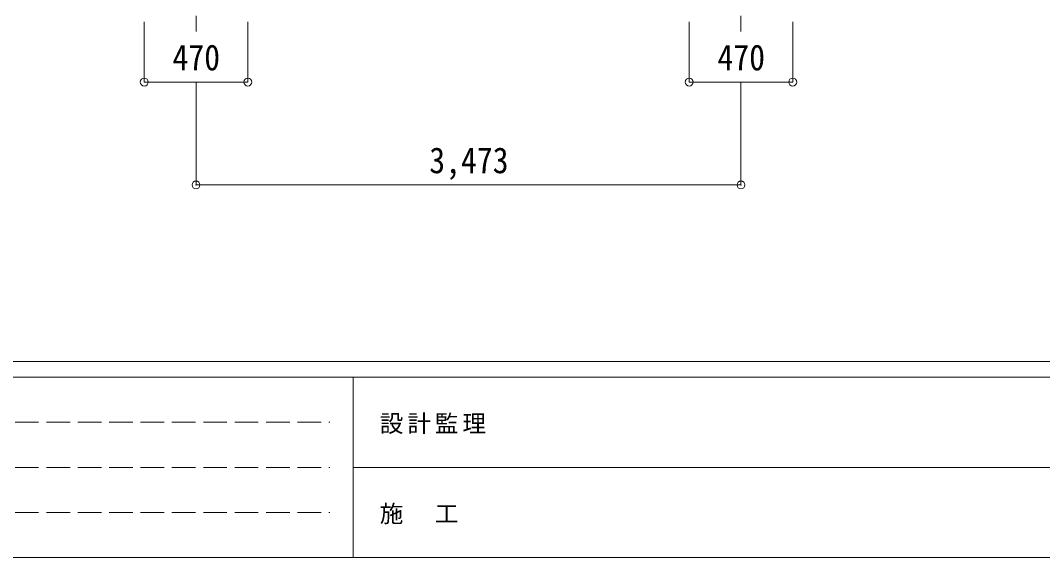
# Model space of a CAD drawing. Units: millimetres at full size, sheet at 1:50; some dimension numbers follow another scale. Extents: x -14053 to 14053, y -9700 to 9700.
# Drawn here: x -7869 to -1355, y -9700 to -6276 of the extents above; entities that cross this region are included whole.
import ezdxf
from ezdxf.enums import TextEntityAlignment as Align

# ---------------------------------------------------------------- set-up
doc = ezdxf.new("R2010")
doc.units = ezdxf.units.MM
doc.header["$LTSCALE"] = 50
doc.header["$PDMODE"] = 32
doc.header["$PDSIZE"] = 50
doc.linetypes.add('CHAIN1', pattern=[8, 5, -1, 1, -1])
doc.linetypes.add('DASHED3', pattern=[4, 3, -1])
for name, color, linetype, lineweight in [('0-4_OTH_LINE', 7, 'CHAIN1', 9), ('0-6_PARTS1', 6, 'Continuous', 9), ('F-0', 7, 'Continuous', 9)]:
    doc.layers.add(name, color=color, linetype=linetype, lineweight=lineweight)
doc.styles.add('ＭＳ ゴシック', font='')
doc.styles.get('ＭＳ ゴシック').set_extended_font_data('MS Gothic')

msp = doc.modelspace()

# ---------------------------------------------------------------- linework, layer by layer
at = {"layer": '0-4_OTH_LINE'}
for p, q in [((-6750.23, -5846.95), (-6750.23, -6346.95)), ((-3277.23, -5846.95), (-3277.23, -6346.95))]:
    msp.add_line(p, q, dxfattribs=at)
at = {"layer": '0-6_PARTS1'}
for p, q in [((-7080.23, -6669.25), (-7080.23, -6285.68)), ((-6420.23, -6669.25), (-6420.23, -6285.68)), ((-3607.23, -6669.25), (-3607.23, -6285.68)), ((-2947.23, -6669.25), (-2947.23, -6285.68)), ((-7080.23, -6669.25), (-6420.23, -6669.25)), ((-6750.23, -7324.78), (-6750.23, -6669.25)), ((-3607.23, -6669.25), (-2947.23, -6669.25)), ((-3277.23, -7324.78), (-3277.23, -6669.25)), ((-6750.23, -7324.78), (-3277.23, -7324.78))]:
    msp.add_line(p, q, dxfattribs=at)
for p in [(-7080.23, -6669.25), (-6420.23, -6669.25), (-3607.23, -6669.25), (-2947.23, -6669.25), (-6750.23, -7324.78), (-3277.23, -7324.78)]:
    msp.add_point(p, dxfattribs=at)
at = {"layer": 'F-0', "color": 5, "lineweight": 5}
for p, q in [((-14053.43, -8450), (13346.57, -8450)), ((-14053.43, -8550), (8901.98, -8550)), ((-5748.03, -8550), (-5748.03, -9700)), ((-5748.03, -9125), (4501.97, -9125)), ((-14053.43, -9700), (13346.57, -9700))]:
    msp.add_line(p, q, dxfattribs=at)
at = {"layer": 'F-0', "color": 4, "linetype": 'DASHED3'}
for p, q in [((-13903.43, -8837.5), (-5898.03, -8837.5)), ((-13903.43, -9125), (-5898.03, -9125)), ((-13903.43, -9412.5), (-5898.03, -9412.5))]:
    msp.add_line(p, q, dxfattribs=at)

# ---------------------------------------------------------------- texts
at = {"layer": '0-6_PARTS1', "color": 7, "style": 'ＭＳ ゴシック', "width": 0.9}
for s, p in [('470', (-6900.23, -6644.25)), ('470', (-3427.23, -6644.25)), ('3,473', (-5263.73, -7299.78))]:
    msp.add_text(s, height=165, dxfattribs=at).set_placement(p, align=Align.BOTTOM_LEFT)
at = {"layer": 'F-0', "char_height": 110, "attachment_point": 7, "style": 'ＭＳ ゴシック'}
for s, insert in [('\\T1.17;設計監理', (-5579.15, -8912.5)), ('\\T1.17;施\u3000工', (-5579.15, -9487.5))]:
    msp.add_mtext(s, dxfattribs=dict(at, insert=insert))

doc.saveas('drawing.dxf')
